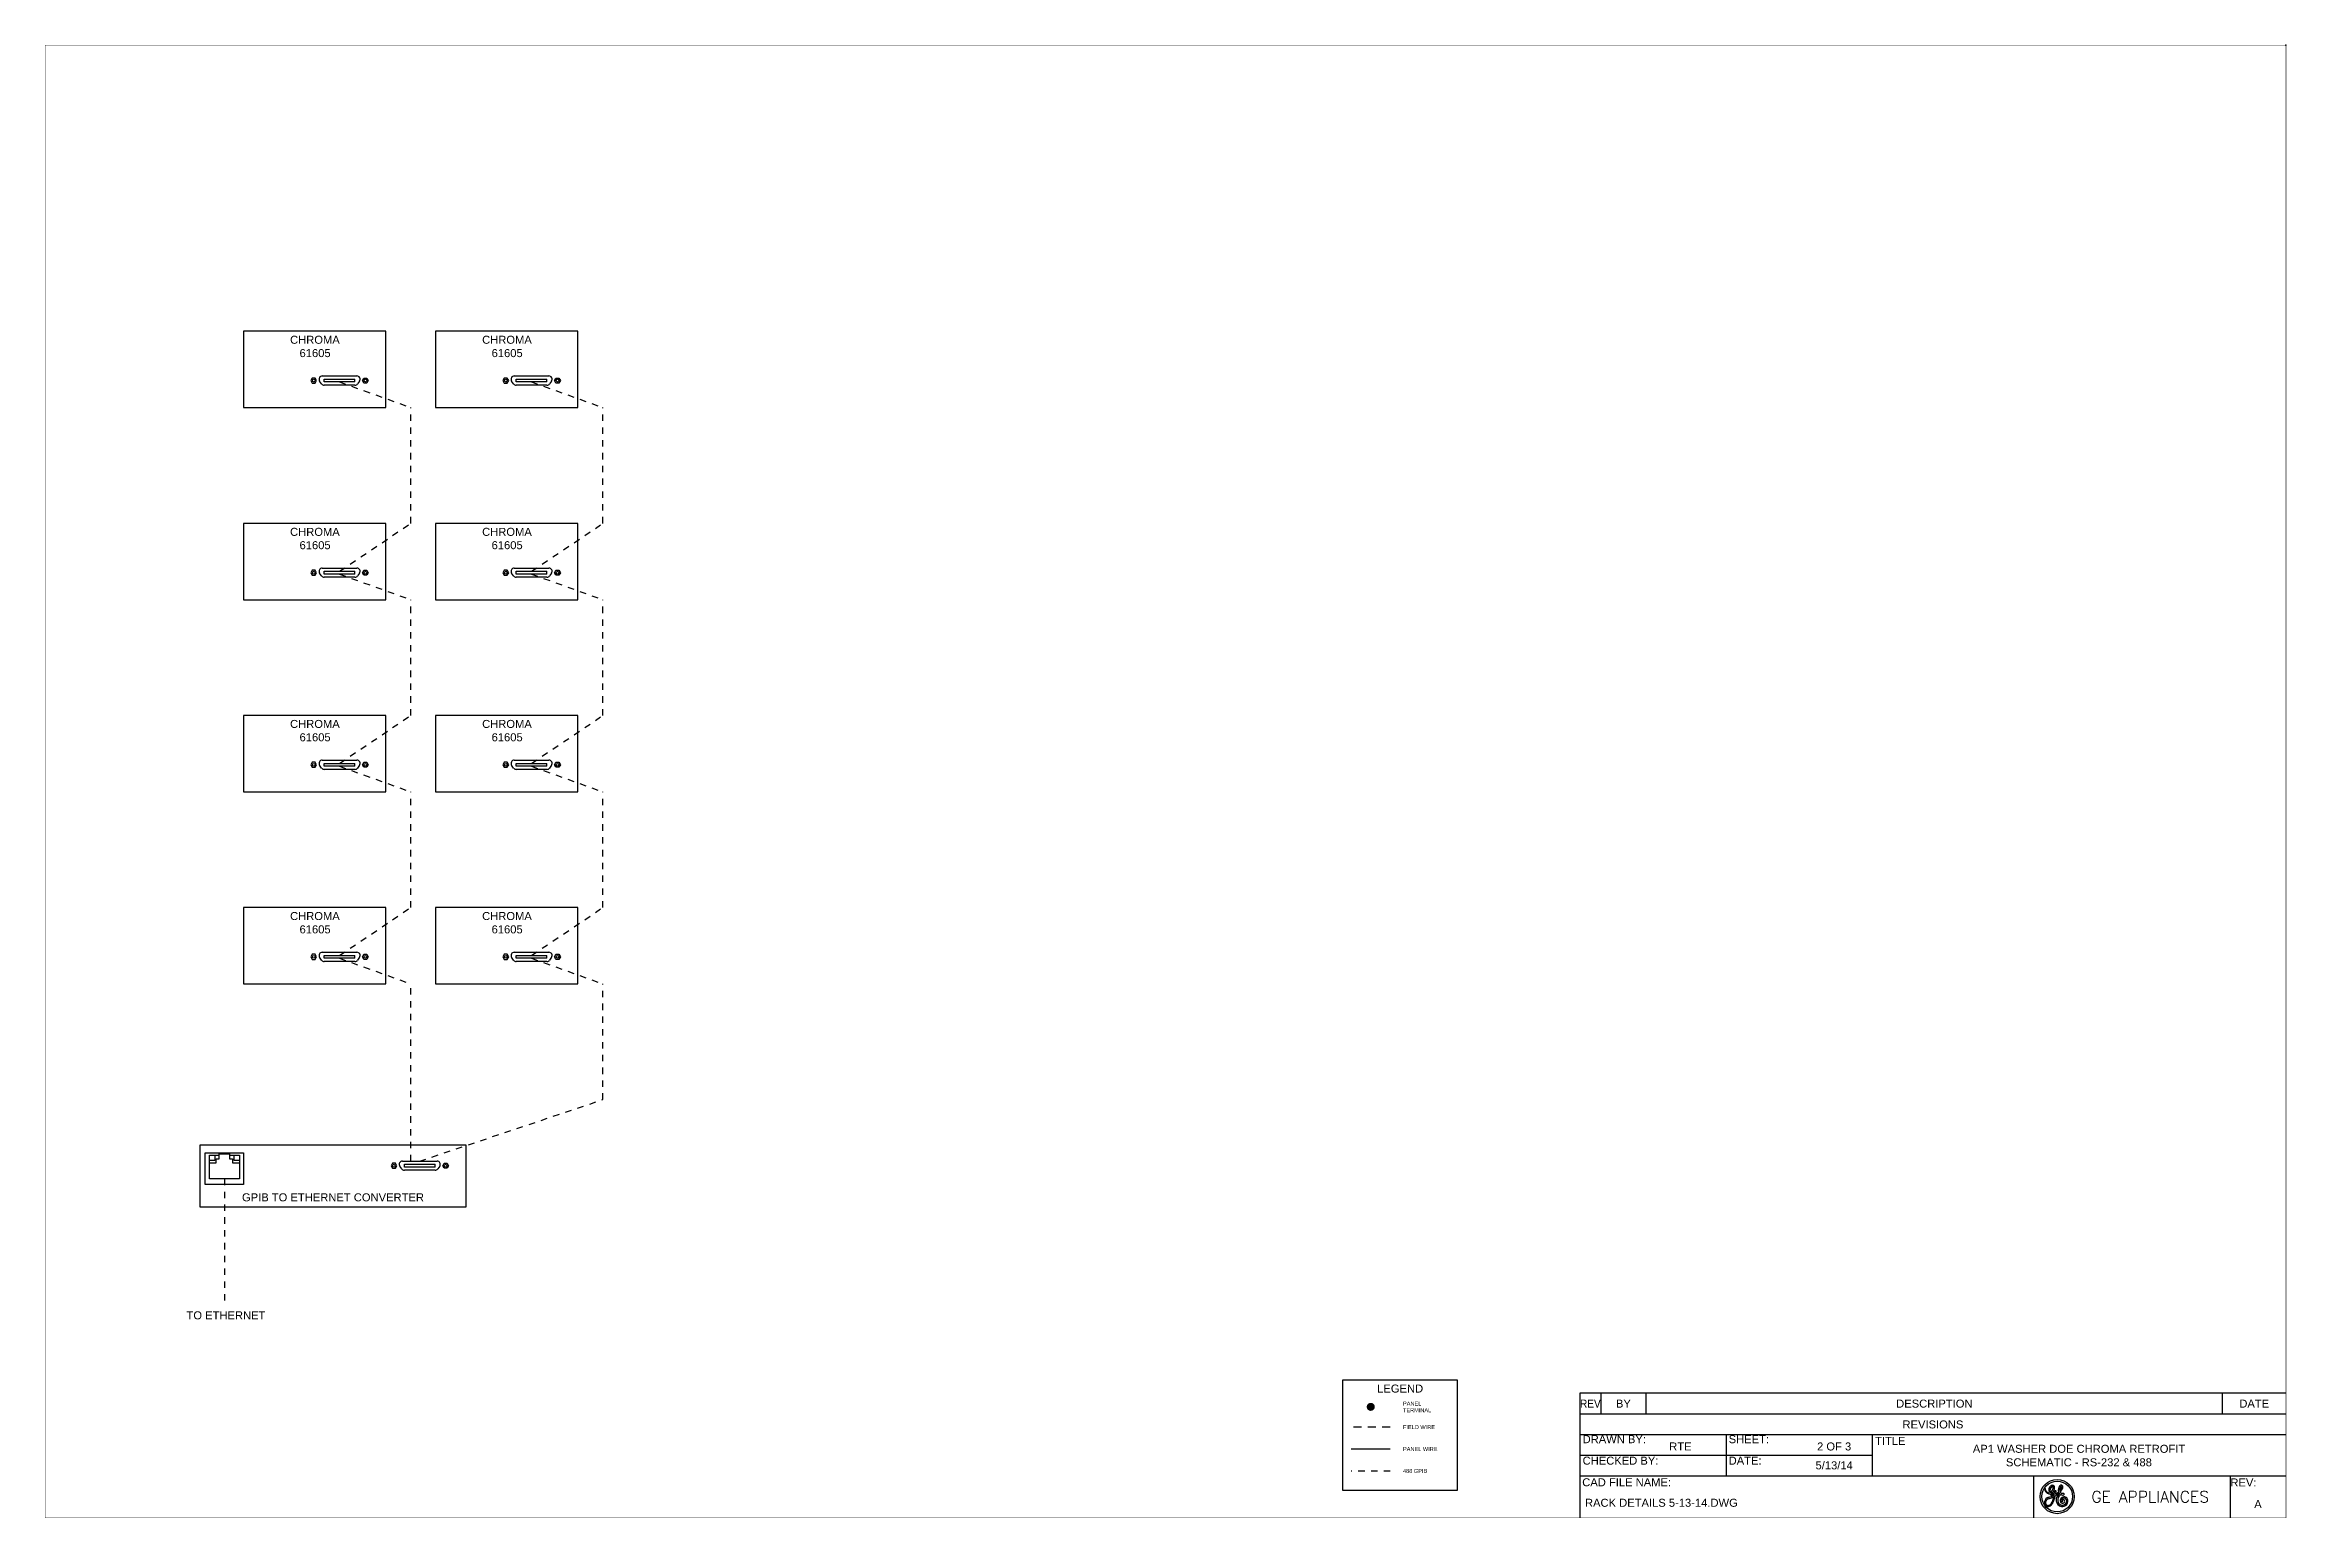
# Model space of a CAD drawing. Header units: inches. Extents: x 217 to 417, y 0 to 81.
# Drawn here: x 255.69 to 290.7, y -0.01 to 23 of the extents above; entities that cross this region are included whole.
import ezdxf
from ezdxf.enums import TextEntityAlignment as Align

# ---------------------------------------------------------------- set-up
doc = ezdxf.new("R2010")
doc.units = ezdxf.units.IN
doc.header["$LTSCALE"] = 0.1
doc.header["$PDSIZE"] = -1
for name, pattern in [('DIVIDE2', [15.875, 6.35, -3.175, 0, -3.175, 0, -3.175]), ('DOT2', [3.175, 0, -3.175]), ('HIDDEN', [0.375, 0.25, -0.125])]:
    doc.linetypes.add(name, pattern=pattern)
for name, color, linetype in [('BORDER', 3, 'Continuous'), ('BORDER @ 1', 3, 'Continuous'), ('DIM', 1, 'Continuous'), ('ELECTRICAL DEVICES', 140, 'Continuous'), ('HOT WIRE', 255, 'Continuous'), ('OMEGA ITHX-2', 141, 'Continuous'), ('PANEL WIRE', 5, 'Continuous'), ('TXT', 4, 'Continuous'), ('TXT @ 1', 4, 'Continuous')]:
    doc.layers.add(name, color=color, linetype=linetype)
doc.styles.add('ARIAL', font='arial.ttf')
doc.styles.add('COMPLEX', font='COMPLEX')
doc.styles.add('Notes', font='arial.ttf', dxfattribs={"height": 0.125})
doc.styles.get("Standard").update_dxf_attribs({"font": 'arial.ttf'})

# ---------------------------------------------------------------- blocks, each defined once
blk = doc.blocks.new('GE_Logo')
at = {"layer": 'BORDER', "linetype": 'Continuous'}
for p, q in [((-0.017, 0.078), (-0.017, 0.078)), ((-0.005, 0.023), (-0.005, 0.023)), ((0.045, 0.051), (0.045, 0.053)), ((0.045, 0.045), (0.045, 0.045)), ((0.07, 0.095), (0.07, 0.095)), ((0.072, 0.047), (0.072, 0.047)), ((0.075, 0.088), (0.076, 0.09)), ((0.095, 0.041), (0.095, 0.041)), ((0.018, -0.014), (0.018, -0.013)), ((0.026, -0.013), (0.028, -0.009))]:
    blk.add_line(p, q, dxfattribs=at)
for radius in [0.103, 0.0925]:
    blk.add_circle((0.055, 0.031), radius, dxfattribs=at)
for centre, radius, start, end in [((0.017, -0.008), 0.0384, 126.4152, 182.3457), ((-0.018, 0.078), 0.00167, 54.2025, 153.9175), ((0.01, 0.077), 0.0296, 175.8986, 258.1278), ((-0.018, 0.079), 0.00185, 161.4208, 173.7745), ((-0.018, 0.078), 0.00185, 359.104, 46.9518), ((-0.018, 0.078), 0.00185, 46.9831, 47.033), ((-0.018, 0.078), 0.00185, 47.1878, 47.1884), ((-0.002, 0.078), 0.0148, 180.1798, 203.6073), ((0.009, 0.08), 0.0259, 197.4375, 264.0005), ((0.005, -0.007), 0.0198, 155.2385, 210.7757), ((0.013, -0.007), 0.0277, 114.1868, 162.7157), ((0.011, -0.006), 0.0333, 105.0609, 119.8387), ((-0.077, 0.29), 0.284, 286.2392, 289.0368), ((-0.029, 0.153), 0.131, 284.142, 300.0403), ((0.041, 0.068), 0.037, 125.3229, 201.2541), ((0.006, 0.081), 0.0333, 267.4189, 277.3722), ((0.006, 0.081), 0.0333, 266.3006, 267.0263), ((0.006, 0.077), 0.0296, 266.1587, 266.2131), ((0.041, 0.068), 0.037, 212.3618, 223.8297), ((0.043, 0.067), 0.0315, 130.1066, 201.0408), ((0.001, 0.083), 0.0296, 294.1355, 12.6644), ((0.019, 0.048), 0.0074, 231.6407, 232.6664), ((0.022, 0.05), 0.0111, 229.7166, 282.5284), ((-0.003, 0.091), 0.0715, 284.7496, 303.0519), ((0.006, 0.081), 0.0333, 288.9288, 25.3672), ((0.006, 0.081), 0.0333, 288.9134, 288.9164), ((0.022, 0.051), 0.00555, 201.2966, 293.5599), ((-0.088, 0.054), 0.126, 327.5933, 349.4998), ((0.026, 0.085), 0.0148, 61.1952, 116.0543), ((0.025, 0.088), 0.0111, 120.4413, 121.1637), ((0.026, 0.087), 0.00555, 31.1144, 121.8942), ((0.009, 0.088), 0.0444, 290.0784, 295.3092), ((0.002, 0.095), 0.0592, 291.736, 306.2578), ((0.02, 0.069), 0.0222, 290.7068, 318.3232), ((-0.088, 0.057), 0.133, 330.2544, 350.7619), ((0.026, 0.089), 0.0111, 33.4012, 50.6769), ((0.051, 0.051), 0.0148, 110.7974, 168.6988), ((-0.007, 0.05), 0.0444, 346.8295, 356.057), ((-0.003, 0.091), 0.0715, 303.2358, 303.2439), ((-0.035, 0.156), 0.144, 303.069, 314.1387), ((0.046, 0.059), 0.00555, 91.1634, 99.1221), ((0.035, 0.064), 0.0148, 314.1921, 348.4615), ((-0.029, 0.153), 0.131, 304.621, 314.7998), ((-0.088, 0.057), 0.133, 355.0688, 357.5733), ((-0.088, 0.057), 0.133, 355.0516944634672, 355.0517472074151), ((0.046, 0.061), 0.0037, 5.0426, 83.4158), ((0.044, 0.061), 0.00555, 356.3808, 359.6419), ((0.089, 0.011), 0.0407, 116.0484, 258.2768), ((0.091, 0.011), 0.0333, 108.007, 237.0381), ((0.106, 0.069), 0.0444, 142.8794, 191.8193), ((0.019, 0.1), 0.0666, 314.7382, 315.8124), ((0.1, 0.076), 0.0407, 213.3633, 225.0117), ((0.101, 0.07), 0.0315, 144.8342, 184.97), ((0.032, 0.108), 0.0555, 312.958, 333.1931), ((0.079, 0.089), 0.0109, 348.8459, 142.6698), ((0.08, 0.09), 0.0111, 151.3852, 152.1303), ((0.028, 0.11), 0.0666, 310.8187, 334.7484), ((0.096, 0.076), 0.0296, 213.612, 239.7574), ((0.091, 0.007), 0.0185, 141.4117, 231.4184), ((0.079, 0.088), 0.0037, 69.0155, 139.3089), ((0.079, 0.088), 0.0037, 153.3316, 153.4021), ((0.097, 0.005), 0.0241, 43.0345, 148.1299), ((0.078, 0.088), 0.0037, 54.3726, 60.5273), ((0.091, 0.008), 0.0111, 144.2469, 228.9573), ((0.077, 0.087), 0.00555, 38.9364, 47.8233), ((0.075, 0.087), 0.0074, 327.7967, 28.5928), ((0.077, 0.087), 0.00555, 36.4082, 36.5638), ((0.085, 0.017), 0.0333, 73.1422, 96.4863), ((0.098, 0.083), 0.0444, 246.9175, 254.6902), ((0.096, 0.003), 0.0185, 56.3505, 139.1581), ((0.084, 0.006), 0.00555, 264.2476, 349.8059), ((0.089, 0.062), 0.0222, 263.6714, 265.1954), ((0.093, 0.006), 0.0074, 85.2231, 164.2466), ((0.086, 0.004), 0.0037, 5.7607, 96.9197), ((0.088, 0.062), 0.0222, 266.4066, 287.1828), ((0.068, 0.09), 0.0222, 339.106, 351.9371), ((0.071, 0.089), 0.0185, 336.9398, 337.8204), ((0.089, 0.003), 0.0111, 333.5132, 68.3887), ((0.094, 0.045), 0.00401, 282.7253, 84), ((0.09, 0.003), 0.0222, 319.626, 43.6888), ((0.084, 0.004), 0.0352, 324.0508, 26.3225), ((-0.003, -0.011), 0.0185, 176.7855, 265.6989), ((0, -0.006), 0.0167, 221.2499, 235.3206), ((0, 0), 0.0222, 245.2071, 297.1841), ((-0.003, 0.004), 0.0333, 267.8739, 328.4069), ((0.001, 0), 0.0222, 295.4989, 321.1148), ((0.001, 0), 0.0222, 322.8841, 323.0517), ((0.086, 0.009), 0.0296, 243.4439, 315.6294), ((0.087, 0.006), 0.0148, 241.0922, 327.2639), ((0.083, 0.014), 0.0426, 266.2008, 314.2321)]:
    blk.add_arc(centre, radius, start, end, dxfattribs=at)
at = {"layer": 'BORDER'}
blk.add_arc((0.078, 0.008), 0.037, 274.4657, 274.8052, dxfattribs=at)
at = {"layer": 'BORDER', "linetype": 'Continuous'}
blk.add_point((0.036, 0.032), dxfattribs=at)
blk = doc.blocks.new('D-BORDER')
at = {"layer": 'BORDER'}
for p, q in [((35, 1.946), (23.974, 1.946)), ((23.974, 1.946), (23.974, 1.297)), ((24.298, 1.946), (24.298, 1.621)), ((25.006, 1.621), (25.006, 1.946)), ((34.012, 1.621), (34.012, 1.946)), ((35, 1.621), (23.974, 1.621)), ((35, 1.297), (23.974, 1.297)), ((23.974, 1.297), (23.974, 0)), ((26.255, 1.297), (26.255, 0.649)), ((28.536, 1.297), (28.536, 0.649)), ((28.536, 0.973), (23.974, 0.973)), ((35, 0.649), (23.974, 0.649)), ((31.06, 0.649), (31.06, 0)), ((34.129, 0.649), (34.129, 0))]:
    blk.add_line(p, q, dxfattribs=at)
at = {"layer": 'BORDER', "const_width": 0.01}
blk.add_lwpolyline([(35, 0), (35, 23), (0, 23), (0, 0), (35, 0)], dxfattribs=at)
at = {"layer": 'BORDER'}
blk.add_point((35, 23), dxfattribs=at)
at = {"layer": 'BORDER', "xscale": 2.594348237463571, "yscale": 2.594348237463571, "zscale": 2.594348237463571}
blk.add_blockref('GE_Logo', (31.285, 0.252), dxfattribs=at)
at = {"layer": 'BORDER', "style": 'COMPLEX'}
blk.add_text('GE APPLIANCES', height=0.17781, dxfattribs=at).set_placement((32.881, 0.329), align=Align.MIDDLE)
at = {"layer": 'BORDER @ 1', "style": 'Notes', "width": 0.9}
blk.add_text('REV', height=0.125, dxfattribs=at).set_placement((24.136, 1.784), align=Align.MIDDLE_CENTER)
at = {"layer": 'BORDER @ 1', "style": 'Notes'}
for s, p in [('BY', (24.652, 1.784)), ('DESCRIPTION', (29.509, 1.784)), ('DATE', (34.506, 1.784)), ('REVISIONS', (29.487, 1.459))]:
    blk.add_text(s, height=0.125, dxfattribs=at).set_placement(p, align=Align.MIDDLE_CENTER)
for s, p in [('DRAWN BY:', (24.015, 1.166)), ('SHEET:', (26.296, 1.166)), ('CHECKED BY:', (24.015, 0.831)), ('DATE:', (26.296, 0.831)), ('CAD FILE NAME:', (24.009, 0.493))]:
    blk.add_text(s, height=0.125, dxfattribs=at).set_placement(p)
for s, p in [('TITLE', (28.82, 1.139)), ('REV:', (34.337, 0.49))]:
    blk.add_text(s, height=0.125, dxfattribs=at).set_placement(p, align=Align.CENTER)
at = {"layer": 'TXT', "style": 'Notes'}
for tag, height, p in [('DRAWN_BY', 0.125, (25.543, 1.115)), ('SHEET', 0.125, (27.944, 1.115)), ('CHECKED_BY', 0.125, (25.543, 0.82)), ('DATE', 0.125, (27.944, 0.82)), ('DWG_TITLE', 0.125, (31.768, 0.973)), ('REV', 0.25, (34.564, 0.215))]:
    blk.add_attdef(tag, text='', height=height, dxfattribs=at).set_placement(p, align=Align.MIDDLE_CENTER)
blk.add_attdef('FILENAME', (24.053, 0.173), '', height=0.125, dxfattribs=at)
blk = doc.blocks.new('*U22')
at = {"layer": 'BORDER'}
ref = blk.add_blockref('D-BORDER', (255.692, 0), dxfattribs=at)
ref.add_attrib('DRAWN_BY', 'RTE', dxfattribs={"layer": 'TXT @ 1', "height": 0.125, "style": 'Notes'}).set_placement((281.234, 1.115), align=Align.MIDDLE_CENTER)
ref.add_attrib('FILENAME', 'RACK DETAILS 5-13-14.DWG', (279.744, 0.173), dxfattribs={"layer": 'TXT @ 1', "height": 0.125, "style": 'Notes'})
ref.add_attrib('SHEET', '2 OF 3', dxfattribs={"layer": 'TXT @ 1', "height": 0.125, "style": 'Notes'}).set_placement((283.636, 1.115), align=Align.MIDDLE_CENTER)
ref.add_attrib('DATE', '5/13/14', dxfattribs={"layer": 'TXT @ 1', "height": 0.125, "style": 'Notes'}).set_placement((283.636, 0.82), align=Align.MIDDLE_CENTER)
ref.add_attrib('DWG_TITLE_001', 'AP1 WASHER DOE CHROMA RETROFIT', (285.802, 1.016), dxfattribs={"layer": 'TXT @ 1', "height": 0.125, "style": 'Notes'})
ref.add_attrib('REV', 'A', dxfattribs={"layer": 'TXT @ 1', "height": 0.125, "style": 'Notes'}).set_placement((290.256, 0.215), align=Align.MIDDLE_CENTER)
ref.add_attrib('DWG_TITLE_002', 'SCHEMATIC - RS-232 & 488', (286.319, 0.805), dxfattribs={"layer": 'TXT @ 1', "height": 0.125, "style": 'Notes'})

msp = doc.modelspace()

# ---------------------------------------------------------------- linework, layer by layer
at = {"linetype": 'HIDDEN', "ltscale": 5}
msp.add_line((276.7026, 1.4145), (276.0927, 1.4145), dxfattribs=at)
at = {"layer": 'BORDER'}
msp.add_lwpolyline([(275.9628, 2.1565), (277.7488, 2.1565), (277.7488, 0.4285), (275.9628, 0.4285)], close=True, dxfattribs=at)
at = {"layer": 'ELECTRICAL DEVICES'}
for p, q in [((260.009, 17.7107), (259.9784, 17.7547)), ((260.0195, 17.8332), (260.5609, 17.8332)), ((260.05, 17.7832), (260.5303, 17.7832)), ((260.05, 17.7393), (260.05, 17.7832)), ((260.5303, 17.7393), (260.05, 17.7393)), ((260.5303, 17.6893), (260.05, 17.6893)), ((260.5303, 17.7393), (260.5303, 17.7832)), ((260.6019, 17.7547), (260.5714, 17.7107)), ((263.009, 17.7107), (262.9784, 17.7547)), ((263.0195, 17.8332), (263.5609, 17.8332)), ((263.05, 17.7832), (263.5303, 17.7832)), ((263.05, 17.7393), (263.05, 17.7832)), ((263.5303, 17.7393), (263.05, 17.7393)), ((263.5303, 17.6893), (263.05, 17.6893)), ((263.5303, 17.7393), (263.5303, 17.7832)), ((263.6019, 17.7547), (263.5714, 17.7107)), ((260.009, 14.7107), (259.9784, 14.7547)), ((260.0195, 14.8332), (260.5609, 14.8332)), ((260.05, 14.7832), (260.5303, 14.7832)), ((260.05, 14.7393), (260.05, 14.7832)), ((260.5303, 14.7393), (260.05, 14.7393)), ((260.5303, 14.7393), (260.5303, 14.7832)), ((260.6019, 14.7547), (260.5714, 14.7107)), ((263.009, 14.7107), (262.9784, 14.7547)), ((263.0195, 14.8332), (263.5609, 14.8332)), ((263.05, 14.7832), (263.5303, 14.7832)), ((263.05, 14.7393), (263.05, 14.7832)), ((263.5303, 14.7393), (263.05, 14.7393)), ((263.5303, 14.7393), (263.5303, 14.7832)), ((263.6019, 14.7547), (263.5714, 14.7107)), ((260.5303, 14.6893), (260.05, 14.6893)), ((263.5303, 14.6893), (263.05, 14.6893)), ((260.009, 11.7107), (259.9784, 11.7547)), ((260.0195, 11.8332), (260.5609, 11.8332)), ((260.05, 11.7832), (260.5303, 11.7832)), ((260.05, 11.7393), (260.05, 11.7832)), ((260.5303, 11.7393), (260.05, 11.7393)), ((260.5303, 11.6893), (260.05, 11.6893)), ((260.5303, 11.7393), (260.5303, 11.7832)), ((260.6019, 11.7547), (260.5714, 11.7107)), ((263.009, 11.7107), (262.9784, 11.7547)), ((263.0195, 11.8332), (263.5609, 11.8332)), ((263.05, 11.7832), (263.5303, 11.7832)), ((263.05, 11.7393), (263.05, 11.7832)), ((263.5303, 11.7393), (263.05, 11.7393)), ((263.5303, 11.6893), (263.05, 11.6893)), ((263.5303, 11.7393), (263.5303, 11.7832)), ((263.6019, 11.7547), (263.5714, 11.7107)), ((260.009, 8.7107), (259.9784, 8.7547)), ((260.0195, 8.8332), (260.5609, 8.8332)), ((260.05, 8.7832), (260.5303, 8.7832)), ((260.05, 8.7393), (260.05, 8.7832)), ((260.5303, 8.7393), (260.5303, 8.7832)), ((260.6019, 8.7547), (260.5714, 8.7107)), ((263.009, 8.7107), (262.9784, 8.7547)), ((263.0195, 8.8332), (263.5609, 8.8332)), ((263.05, 8.7832), (263.5303, 8.7832)), ((263.05, 8.7393), (263.05, 8.7832)), ((263.5303, 8.7393), (263.5303, 8.7832)), ((263.6019, 8.7547), (263.5714, 8.7107)), ((260.5303, 8.7393), (260.05, 8.7393)), ((260.5303, 8.6893), (260.05, 8.6893)), ((263.5303, 8.7393), (263.05, 8.7393)), ((263.5303, 8.6893), (263.05, 8.6893)), ((261.2624, 5.4489), (261.2319, 5.4929)), ((261.2729, 5.5714), (261.8143, 5.5714)), ((261.3035, 5.5214), (261.7838, 5.5214)), ((261.3035, 5.4775), (261.3035, 5.5214)), ((261.7838, 5.4775), (261.3035, 5.4775)), ((261.7838, 5.4275), (261.3035, 5.4275)), ((261.7838, 5.4775), (261.7838, 5.5214)), ((261.8554, 5.4929), (261.8249, 5.4489))]:
    msp.add_line(p, q, dxfattribs=at)
for points in [[(258.7902, 17.3398), (261.0124, 17.3398), (261.0124, 18.5311), (258.7902, 18.5311)], [(261.7902, 17.3398), (264.0124, 17.3398), (264.0124, 18.5311), (261.7902, 18.5311)], [(259.9325, 17.7612), (259.9096, 17.8008), (259.8639, 17.8008), (259.8411, 17.7612), (259.8639, 17.7217), (259.9096, 17.7217)], [(260.6479, 17.7612), (260.6707, 17.8008), (260.7164, 17.8008), (260.7393, 17.7612), (260.7164, 17.7217), (260.6707, 17.7217)], [(262.9325, 17.7612), (262.9096, 17.8008), (262.8639, 17.8008), (262.8411, 17.7612), (262.8639, 17.7217), (262.9096, 17.7217)], [(263.6479, 17.7612), (263.6707, 17.8008), (263.7164, 17.8008), (263.7393, 17.7612), (263.7164, 17.7217), (263.6707, 17.7217)], [(258.7902, 14.3398), (261.0124, 14.3398), (261.0124, 15.5311), (258.7902, 15.5311)], [(261.7902, 14.3398), (264.0124, 14.3398), (264.0124, 15.5311), (261.7902, 15.5311)], [(259.9325, 14.7612), (259.9096, 14.8008), (259.8639, 14.8008), (259.8411, 14.7612), (259.8639, 14.7217), (259.9096, 14.7217)], [(260.6479, 14.7612), (260.6707, 14.8008), (260.7164, 14.8008), (260.7393, 14.7612), (260.7164, 14.7217), (260.6707, 14.7217)], [(262.9325, 14.7612), (262.9096, 14.8008), (262.8639, 14.8008), (262.8411, 14.7612), (262.8639, 14.7217), (262.9096, 14.7217)], [(263.6479, 14.7612), (263.6707, 14.8008), (263.7164, 14.8008), (263.7393, 14.7612), (263.7164, 14.7217), (263.6707, 14.7217)], [(258.7902, 11.3398), (261.0124, 11.3398), (261.0124, 12.5311), (258.7902, 12.5311)], [(261.7902, 11.3398), (264.0124, 11.3398), (264.0124, 12.5311), (261.7902, 12.5311)], [(259.9325, 11.7612), (259.9096, 11.8008), (259.8639, 11.8008), (259.8411, 11.7612), (259.8639, 11.7217), (259.9096, 11.7217)], [(260.6479, 11.7612), (260.6707, 11.8008), (260.7164, 11.8008), (260.7393, 11.7612), (260.7164, 11.7217), (260.6707, 11.7217)], [(262.9325, 11.7612), (262.9096, 11.8008), (262.8639, 11.8008), (262.8411, 11.7612), (262.8639, 11.7217), (262.9096, 11.7217)], [(263.6479, 11.7612), (263.6707, 11.8008), (263.7164, 11.8008), (263.7393, 11.7612), (263.7164, 11.7217), (263.6707, 11.7217)], [(258.7902, 8.3398), (261.0124, 8.3398), (261.0124, 9.5311), (258.7902, 9.5311)], [(261.7902, 8.3398), (264.0124, 8.3398), (264.0124, 9.5311), (261.7902, 9.5311)], [(259.9325, 8.7612), (259.9096, 8.8008), (259.8639, 8.8008), (259.8411, 8.7612), (259.8639, 8.7217), (259.9096, 8.7217)], [(260.6479, 8.7612), (260.6707, 8.8008), (260.7164, 8.8008), (260.7393, 8.7612), (260.7164, 8.7217), (260.6707, 8.7217)], [(262.9325, 8.7612), (262.9096, 8.8008), (262.8639, 8.8008), (262.8411, 8.7612), (262.8639, 8.7217), (262.9096, 8.7217)], [(263.6479, 8.7612), (263.6707, 8.8008), (263.7164, 8.8008), (263.7393, 8.7612), (263.7164, 8.7217), (263.6707, 8.7217)], [(258.1096, 4.856), (262.2658, 4.856), (262.2658, 5.8214), (258.1096, 5.8214)], [(261.1859, 5.4994), (261.1631, 5.539), (261.1174, 5.539), (261.0946, 5.4994), (261.1174, 5.4599), (261.1631, 5.4599)], [(261.9014, 5.4994), (261.9242, 5.539), (261.9699, 5.539), (261.9927, 5.4994), (261.9699, 5.4599), (261.9242, 5.4599)]]:
    msp.add_lwpolyline(points, close=True, dxfattribs=at)
for centre in [(259.8868, 17.7612), (260.6936, 17.7612), (262.8868, 17.7612), (263.6936, 17.7612), (259.8868, 14.7612), (260.6936, 14.7612), (262.8868, 14.7612), (263.6936, 14.7612), (259.8868, 11.7612), (260.6936, 11.7612), (262.8868, 11.7612), (263.6936, 11.7612), (259.8868, 8.7612), (260.6936, 8.7612), (262.8868, 8.7612), (263.6936, 8.7612), (261.1402, 5.4994), (261.947, 5.4994)]:
    msp.add_circle(centre, 0.022, dxfattribs=at)
for centre, start, end in [((260.0195, 17.7832), 90, 214.78607), ((260.05, 17.7393), 214.78607, 270), ((260.5303, 17.7393), 270, 325.21393), ((260.5609, 17.7832), 325.21393, 90), ((263.0195, 17.7832), 90, 214.78607), ((263.05, 17.7393), 214.78607, 270), ((263.5303, 17.7393), 270, 325.21393), ((263.5609, 17.7832), 325.21393, 90), ((260.0195, 14.7832), 90, 214.78607), ((260.05, 14.7393), 214.78607, 270), ((260.5303, 14.7393), 270, 325.21393), ((260.5609, 14.7832), 325.21393, 90), ((263.0195, 14.7832), 90, 214.78607), ((263.05, 14.7393), 214.78607, 270), ((263.5303, 14.7393), 270, 325.21393), ((263.5609, 14.7832), 325.21393, 90), ((260.0195, 11.7832), 90, 214.78607), ((260.05, 11.7393), 214.78607, 270), ((260.5303, 11.7393), 270, 325.21393), ((260.5609, 11.7832), 325.21393, 90), ((263.0195, 11.7832), 90, 214.78607), ((263.05, 11.7393), 214.78607, 270), ((263.5303, 11.7393), 270, 325.21393), ((263.5609, 11.7832), 325.21393, 90), ((260.0195, 8.7832), 90, 214.78607), ((260.5609, 8.7832), 325.21393, 90), ((263.0195, 8.7832), 90, 214.78607), ((263.5609, 8.7832), 325.21393, 90), ((260.05, 8.7393), 214.78607, 270), ((260.5303, 8.7393), 270, 325.21393), ((263.05, 8.7393), 214.78607, 270), ((263.5303, 8.7393), 270, 325.21393), ((261.2729, 5.5214), 90, 214.78607), ((261.3035, 5.4775), 214.78607, 270), ((261.7838, 5.4775), 270, 325.21393), ((261.8143, 5.5214), 325.21393, 90)]:
    msp.add_arc(centre, 0.05, start, end, dxfattribs=at)
at = {"layer": 'HOT WIRE'}
msp.add_line((276.7026, 1.0717), (276.0927, 1.0717), dxfattribs=at)
at = {"layer": 'OMEGA ITHX-2'}
for p, q in [((258.1923, 5.2035), (258.1923, 5.6985)), ((258.1923, 5.6985), (258.7923, 5.6985)), ((258.2563, 5.2935), (258.2563, 5.6635)), ((258.2563, 5.6635), (258.4111, 5.6635)), ((258.2563, 5.6635), (258.3413, 5.6635)), ((258.2563, 5.5835), (258.2563, 5.6635)), ((258.3413, 5.6635), (258.3413, 5.5835)), ((258.3653, 5.5435), (258.3653, 5.6085)), ((258.3653, 5.6085), (258.4111, 5.6085)), ((258.4111, 5.6635), (258.4111, 5.6835)), ((258.4111, 5.6835), (258.5736, 5.6835)), ((258.4111, 5.6085), (258.4111, 5.6635)), ((258.5736, 5.6835), (258.5736, 5.6635)), ((258.5736, 5.6635), (258.5736, 5.6085)), ((258.5736, 5.6635), (258.7283, 5.6635)), ((258.5736, 5.6085), (258.6193, 5.6085)), ((258.6193, 5.6085), (258.6193, 5.5435)), ((258.6433, 5.5835), (258.6433, 5.6635)), ((258.6433, 5.6635), (258.7283, 5.6635)), ((258.7283, 5.6635), (258.7283, 5.2935)), ((258.7283, 5.6635), (258.7283, 5.5835)), ((258.7923, 5.6985), (258.7923, 5.2035)), ((258.3413, 5.5835), (258.2563, 5.5835)), ((258.2563, 5.5435), (258.3653, 5.5435)), ((258.7283, 5.2935), (258.2563, 5.2935)), ((258.6193, 5.5435), (258.7283, 5.5435)), ((258.7283, 5.5835), (258.6433, 5.5835)), ((258.7923, 5.2035), (258.1923, 5.2035))]:
    msp.add_line(p, q, dxfattribs=at)
at = {"layer": 'PANEL WIRE', "linetype": 'DOT2', "ltscale": 0.1}
for p, q in [((260.2902, 17.7393), (261.4013, 17.3398)), ((263.2902, 17.7393), (264.4013, 17.3398)), ((261.4013, 15.5311), (261.4013, 17.3398)), ((264.4013, 15.5311), (264.4013, 17.3398)), ((260.2902, 14.7832), (261.4013, 15.5311)), ((263.2902, 14.7832), (264.4013, 15.5311)), ((260.2902, 14.7393), (261.4013, 14.3398)), ((263.2902, 14.7393), (264.4013, 14.3398)), ((261.4013, 12.5311), (261.4013, 14.3398)), ((264.4013, 12.5311), (264.4013, 14.3398)), ((260.2902, 11.7832), (261.4013, 12.5311)), ((263.2902, 11.7832), (264.4013, 12.5311)), ((260.2902, 11.7393), (261.4013, 11.3398)), ((263.2902, 11.7393), (264.4013, 11.3398)), ((261.4013, 9.5311), (261.4013, 11.3398)), ((264.4013, 9.5311), (264.4013, 11.3398)), ((260.2902, 8.7832), (261.4013, 9.5311)), ((263.2902, 8.7832), (264.4013, 9.5311)), ((260.2902, 8.7393), (261.4013, 8.3398)), ((263.2902, 8.7393), (264.4013, 8.3398)), ((261.4013, 5.5714), (261.4013, 8.3398)), ((264.4013, 6.5311), (264.4013, 8.3398)), ((261.5436, 5.5714), (264.4013, 6.5311)), ((276.7026, 0.729), (276.0927, 0.729))]:
    msp.add_line(p, q, dxfattribs=at)
at = {"layer": 'PANEL WIRE', "linetype": 'DIVIDE2', "ltscale": 0.1}
msp.add_line((258.4923, 5.2935), (258.4923, 3.2953), dxfattribs=at)
at = {"layer": 'PANEL WIRE', "const_width": 0.0625}
msp.add_lwpolyline([(276.3664, 1.7335, 1), (276.4289, 1.7335, 1)], format="xyb", close=True, dxfattribs=at)

# ---------------------------------------------------------------- block references
at = {"layer": 'DIM'}
msp.add_blockref('*U22', (0, 0), dxfattribs=at)

# ---------------------------------------------------------------- texts
at = {"layer": 'ELECTRICAL DEVICES', "char_height": 0.125}
for s, width, insert, attachment_point in [('{\\W8.432;   }CHROMA\\P{\\W9.4476;   }61605', 3.222199, (258.2902, 18.4615), 1), ('{\\W8.432;   }CHROMA\\P{\\W9.4476;   }61605', 3.222199, (261.2902, 18.4615), 1), ('{\\W8.432;   }CHROMA\\P{\\W9.4476;   }61605', 3.222199, (258.2902, 15.4615), 1), ('{\\W8.432;   }CHROMA\\P{\\W9.4476;   }61605', 3.222199, (261.2902, 15.4615), 1), ('{\\W8.432;   }CHROMA\\P{\\W9.4476;   }61605', 3.222199, (258.2902, 12.4615), 1), ('{\\W8.432;   }CHROMA\\P{\\W9.4476;   }61605', 3.222199, (261.2902, 12.4615), 1), ('{\\W8.432;   }CHROMA\\P{\\W9.4476;   }61605', 3.222199, (258.2902, 9.4615), 1), ('{\\W8.432;   }CHROMA\\P{\\W9.4476;   }61605', 3.222199, (261.2902, 9.4615), 1), ('GPIB TO ETHERNET CONVERTER', 3.879897, (260.1877, 5.0047), 5), ('{\\W0.217829; }TO ETHERNET ', 1.245642, (257.8866, 3.2252), 1)]:
    msp.add_mtext_dynamic_manual_height_columns(s, width=width, gutter_width=12.5, heights=[0], dxfattribs=dict(at, insert=insert, attachment_point=attachment_point))
at = {"layer": 'TXT', "style": 'ARIAL'}
for s, insert, char_height, attachment_point in [('LEGEND', (276.8569, 2.0181), 0.125, 5), ('PANEL\\PTERMINAL', (276.9011, 1.7335), 0.0625, 4), ('FIELD WIRE', (276.9011, 1.4178), 0.0625, 4), ('PANEL WIRE', (276.9011, 1.075), 0.0625, 4), ('488 GPIB', (276.9011, 0.7322), 0.0625, 4)]:
    msp.add_mtext_dynamic_manual_height_columns(s, width=1.760702, gutter_width=0.625, heights=[0], dxfattribs=dict(at, insert=insert, char_height=char_height, attachment_point=attachment_point))

doc.saveas('drawing.dxf')
